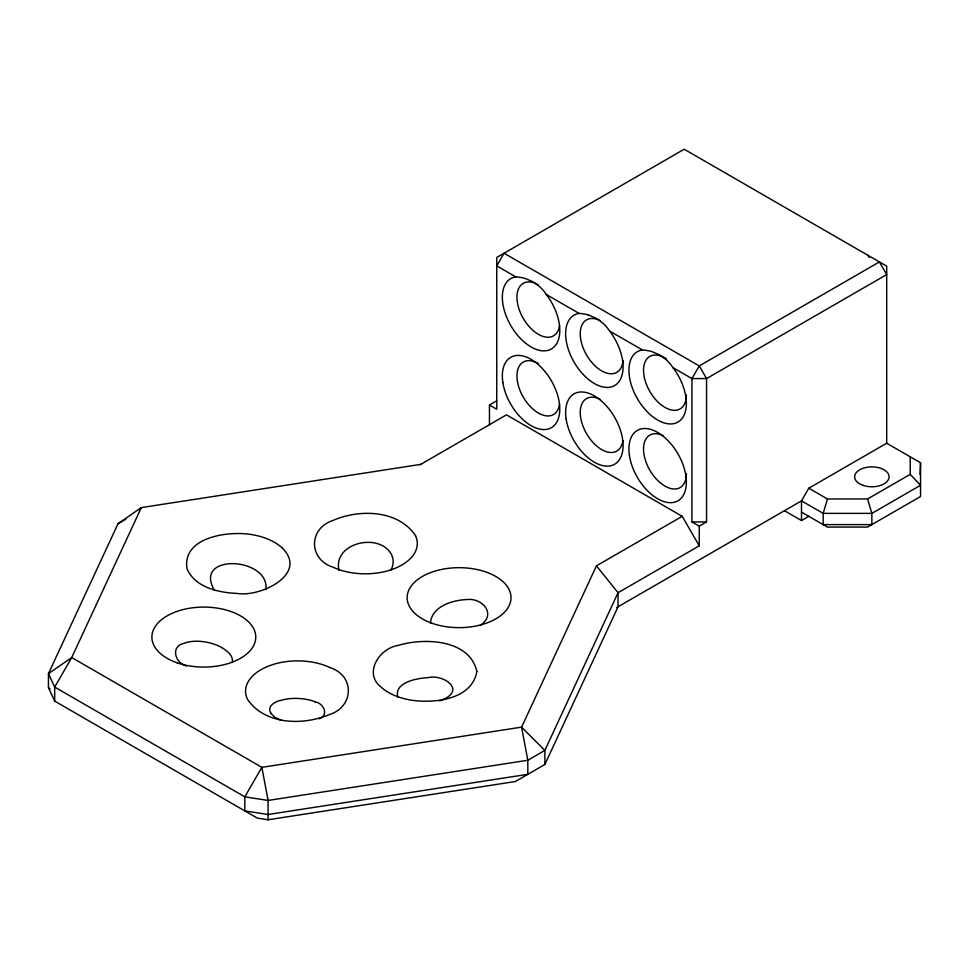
<?xml version="1.0" encoding="UTF-8"?>
<svg xmlns="http://www.w3.org/2000/svg" width="969" height="969" viewBox="0 0 969 969"><rect width="100%" height="100%" fill="white"/><g stroke="black" fill="none" stroke-linecap="round" stroke-linejoin="round"><path stroke-width="1.45" d="M784.466 510.699L801.496 520.535L801.496 500.864L808.8 488.206L886.696 443.233L920.55 462.77L920.053 474.556M920.55 462.77L920.55 496.503L867.582 527.088L827.453 527.088L801.496 512.104M265.942 589.624C269.77 556.751 192.225 552.96 214.549 590.509M232.33 662.457C233.553 655.831 227.243 650.805 222.143 647.898M827.453 498.974L823.178 513.376L823.178 524.617L871.87 524.617L871.87 513.376L867.582 498.974L827.453 498.974L808.8 488.206M420.716 464.381L141.317 507.599L118.048 523.672L48.45 673.625L48.45 687.687L54.688 701.12L257.294 818.102L268.098 819.774L515.351 781.523L544.857 764.48L618.052 606.776L618.052 592.713L596.444 565.835L682.212 516.32L699.255 545.826L618.052 592.713L544.857 750.418L544.857 764.48M596.444 565.835L521.576 727.15L527.814 760.253L527.814 774.316L268.098 814.493L244.818 810.896L244.818 796.833L261.86 767.327L521.576 727.15L544.857 750.418L527.814 760.253L268.098 800.442L244.818 796.833L54.688 687.069L48.45 673.625L71.73 657.551L141.317 507.599L139.245 509.682M480.103 625.477C497.363 614.213 481.932 597.279 466.561 599.593C452.535 600.041 431.229 606.558 430.478 623.382M319.358 718.744C329.472 714.965 323.355 702.937 315.01 701.859M118.048 523.672L125.909 519.142M489.454 424.701L489.454 405.018L496.758 400.803M419.94 464.829L506.496 414.853L682.212 516.32M642.399 349.979A60.768 49.613 -60 0 1 651.774 351.541L659.841 354.981L666.842 360.25A60.768 49.613 -60 0 1 672.886 367.59L691.951 378.576L706.558 378.576L886.696 274.578L879.392 261.933L699.255 365.931L691.951 378.576L691.951 521.94L699.255 526.155L706.558 521.94L706.558 378.576L699.255 365.931L504.062 253.236L496.758 265.881L515.811 276.892A60.768 49.613 -60 0 1 525.186 278.454L533.253 281.894L540.254 287.175A60.768 49.613 -60 0 1 546.298 294.503L579.111 313.423A60.768 49.613 -60 0 1 588.486 314.998M616.708 607.551L801.496 500.864L823.178 513.376L871.87 513.376L920.55 485.263L910.218 474.362L910.218 456.811M801.496 520.535L808.8 516.32M867.582 498.974L910.218 474.362M441.828 700.042C466.876 690.17 443.305 673.77 427.874 677.658C417.142 678.191 393.693 682.321 397.847 697.135M439.708 700.902L440.786 700.478M691.951 521.94L706.558 521.94M588.474 315.01L596.541 318.438L603.542 323.719A60.768 49.613 -60 0 1 609.598 331.047L642.399 349.966A40.625 23.45 60 0 0 635.87 395.933A40.625 23.45 60 0 0 679.426 421.079A40.625 23.45 60 0 0 672.898 367.578M281.204 720.27L274.796 717.217L270.484 712.954M329.969 667.605C355.114 675.563 354.073 706.97 329.242 714.625C302.812 725.769 264.573 724.812 247.361 699.109A52.714 30.439 0 0 1 265.567 667.35A51.248 29.591 0 0 1 330.005 667.568M186.314 666.139L185.358 665.606M489.454 405.018L496.758 409.233L496.758 257.451L684.199 149.226L886.696 266.148L886.696 443.233M184.885 665.34C174.699 661.839 170.895 646.202 183.722 643.392A30.221 16.11 12.7 0 1 222.313 647.801M48.45 687.687L50.013 688.911M281.761 547.558C309.353 573.696 260.576 597.522 237.078 593.416C218.667 592.665 194.999 587.553 186.969 568.658C182.196 536.79 228.345 530.891 250.886 534.452A52.738 30.451 0 0 1 281.737 547.558M415.544 535.639C398.089 509.694 359.257 508.846 332.694 520.571C308.312 528.602 308.542 559.488 332.936 567.144A51.248 29.591 0 0 0 397.29 567.362A52.714 30.439 0 0 0 415.507 535.639M392.421 556.63C382.392 531.387 332.524 541.889 338.956 570.293M699.255 526.155L699.255 545.826M268.098 819.774L268.098 800.442L261.86 767.327L71.73 657.551L54.688 687.069L54.688 701.12M609.598 331.035A40.625 23.45 60 0 1 616.139 384.536A40.625 23.45 60 0 1 572.57 359.39A40.625 23.45 60 0 1 579.111 313.423M546.31 294.491A40.625 23.45 60 0 1 552.839 347.992A40.625 23.45 60 0 1 509.282 322.847A40.625 23.45 60 0 1 515.811 276.892M867.643 255.138A40.625 23.45 60 0 1 869.338 257.451M686.367 395.037A30.293 17.49 60 0 1 664.443 407.101A30.293 17.49 60 0 1 643.549 369.128A30.293 17.49 60 0 1 666.478 358.869M623.019 360.226A30.293 17.49 60 0 1 601.143 370.558A30.293 17.49 60 0 1 580.237 334.353A30.293 17.49 60 0 1 600.126 320.569M559.573 325.342A30.293 17.49 60 0 1 536.329 333.033A30.293 17.49 60 0 1 516.974 296.054A30.293 17.49 60 0 1 538.364 284.85M559.573 404.049A30.293 17.49 60 0 1 536.329 411.74A30.293 17.49 60 0 1 516.974 374.761A30.293 17.49 60 0 1 538.364 363.557M622.861 440.592A30.293 17.49 60 0 1 600.126 448.623A30.293 17.49 60 0 1 580.237 412.455A30.293 17.49 60 0 1 600.126 399.276M686.367 473.732A30.293 17.49 60 0 1 665.461 486.39A30.293 17.49 60 0 1 643.549 450.197A30.293 17.49 60 0 1 663.426 435.82M270.835 712.93A30.56 12.779 3.6 0 1 280.077 700.381M280.429 700.563A26.623 11.325 3.1 0 1 315.131 701.798M392.336 556.642A30.56 21.863 -4.7 0 1 390.943 570.002M476.845 671.469C472.109 699.412 435.069 703.506 412.019 700.284A52.738 30.451 0 0 1 381.156 687.178C363.218 673.443 379.121 648.346 398.114 645.427C423.962 637.505 469.602 639.128 476.845 671.469M863.258 485.433A17.212 9.932 0 0 0 889.082 476.833A17.212 9.932 0 0 0 863.258 468.221A17.212 9.932 0 0 0 863.258 485.433M431.786 623.176A51.951 29.991 0 0 0 511.002 598.539A51.951 29.991 0 0 0 434.439 571.262A51.951 29.991 0 0 0 431.786 623.176M177.194 662.832A51.951 29.991 0 0 0 255.768 637.529A51.951 29.991 0 0 0 178.514 610.894A51.951 29.991 0 0 0 177.194 662.832M502.863 382.501A40.625 23.45 60 0 0 549.871 428.431A40.625 23.45 60 0 0 540.46 366.585A40.625 23.45 60 0 0 502.863 382.501M566.15 419.032A40.625 23.45 60 0 0 613.171 464.975A40.625 23.45 60 0 0 603.748 403.128A40.625 23.45 60 0 0 566.15 419.032M629.438 455.575A40.625 23.45 60 0 0 676.459 501.518A40.625 23.45 60 0 0 667.035 439.672A40.625 23.45 60 0 0 629.438 455.575"/></g></svg>
